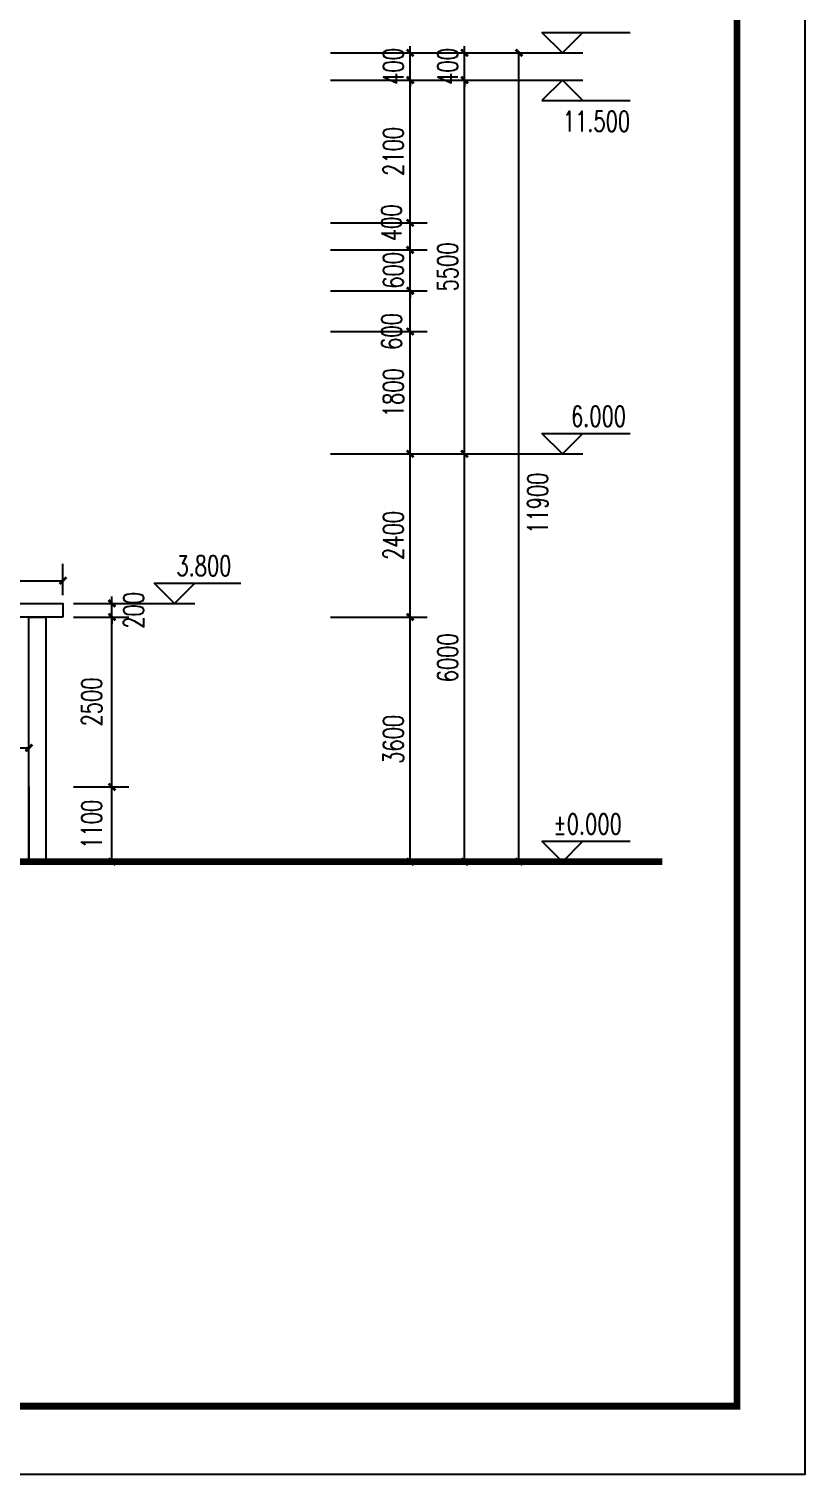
# Model space of a CAD drawing. Extents: x 63793 to 231107, y 20849 to 337643.
# Drawn here: x 202626 to 214037, y 166242 to 187504 of the extents above; entities that cross this region are included whole.
import ezdxf

# ---------------------------------------------------------------- set-up
doc = ezdxf.new("R2010")
doc.units = 0
doc.header["$LTSCALE"] = 1000
doc.header["$MEASUREMENT"] = 0
for name, color, linetype in [('AXIS', 3, 'Continuous'), ('DIM_ELEV', 3, 'Continuous'), ('PUB_DIM', 3, 'Continuous'), ('PUB_TEXT', 7, 'Continuous'), ('PUB_TITLE', 4, 'Continuous'), ('S_E_STAIR', 4, 'Continuous'), ('STAIR', 2, 'Continuous')]:
    doc.layers.add(name, color=color, linetype=linetype)
doc.styles.add('_TCH_DIM', font='SIMPLEX', dxfattribs={"bigfont": 'GBCBIG'})
doc.styles.add('_TCH_DIM_T3', font='SIMPLEX', dxfattribs={"width": 0.705882, "bigfont": 'GBCBIG'})
doc.styles.add('DIM_FONT', font='SIMPLEX', dxfattribs={"width": 0.7, "bigfont": 'GBCBIG'})
doc.dimstyles.new('_TCH_ARCH&&100', dxfattribs={"dimtxt": 297.5, "dimasz": 100, "dimexe": 250, "dimexo": 300, "dimgap": 100, "dimtad": 1, "dimdec": 0, "dimzin": 0, "dimdsep": 46, "dimtxsty": '_TCH_DIM_T3', "dimblk": 'ARCHTICK', "dimcen": 0.09, "dimclrt": 7, "dimazin": 2, "dimtfac": 1, "dimtdec": 0, "dimtix": 1, "dimtmove": 2, "dimatfit": 3, "dimfxl": 0, "dimtolj": 1, "dimtzin": 0, "dimarcsym": 0})
doc.dimstyles.new('DIMN', dxfattribs={"dimtxt": 300, "dimasz": 100, "dimexe": 250, "dimexo": 300, "dimgap": 150, "dimtad": 1, "dimdec": 0, "dimzin": 0, "dimdsep": 46, "dimtxsty": 'DIM_FONT', "dimblk": 'ARCHTICK', "dimcen": 0.09, "dimclrt": 7, "dimazin": 2, "dimtfac": 1, "dimtdec": 0, "dimtix": 1, "dimtmove": 2, "dimatfit": 3, "dimfxl": 0, "dimtolj": 1, "dimtzin": 0, "dimarcsym": 0})

# ---------------------------------------------------------------- blocks, each defined once
blk = doc.blocks.new('_ArchTick')
at = {"color": 0, "linetype": 'ByBlock', "const_width": 0.4}
blk.add_lwpolyline([(-0.5, -0.5), (0.5, 0.5)], dxfattribs=at)
blk = doc.blocks.new('*D1423')
at = {"layer": 'Defpoints', "color": 0, "transparency": 16777216}
for p in [(202980, 176352), (203847, 176352), (202980, 175252)]:
    blk.add_point(p, dxfattribs=at)
at = {"layer": 'PUB_DIM', "color": 0, "lineweight": -2, "transparency": 16777216}
for p, q in [((203280, 176352), (204097, 176352)), ((203847, 175252), (203847, 176352)), ((203280, 175252), (204097, 175252))]:
    blk.add_line(p, q, dxfattribs=at)
at = {"layer": 'PUB_DIM', "color": 0, "lineweight": -2, "transparency": 16777216, "xscale": 100, "yscale": 100, "zscale": 100}
for p, rotation in [((203847, 176352), 90), ((203847, 175252), 270)]:
    blk.add_blockref('_ArchTick', p, dxfattribs=dict(at, rotation=rotation))
at = {"layer": 'PUB_DIM', "color": 7, "transparency": 16777216, "insert": (203547, 175802), "char_height": 300, "attachment_point": 5, "rotation": 90, "style": 'DIM_FONT'}
blk.add_mtext('\\A1;1100', dxfattribs=at)
blk = doc.blocks.new('*D1424')
at = {"layer": 'Defpoints', "color": 0, "transparency": 16777216}
for p in [(202980, 178852), (203847, 178852), (202980, 176352)]:
    blk.add_point(p, dxfattribs=at)
at = {"layer": 'PUB_DIM', "color": 0, "lineweight": -2, "transparency": 16777216}
for p, q in [((203280, 178852), (204097, 178852)), ((203847, 176352), (203847, 178852)), ((203280, 176352), (204097, 176352))]:
    blk.add_line(p, q, dxfattribs=at)
at = {"layer": 'PUB_DIM', "color": 0, "lineweight": -2, "transparency": 16777216, "xscale": 100, "yscale": 100, "zscale": 100}
for p, rotation in [((203847, 178852), 90), ((203847, 176352), 270)]:
    blk.add_blockref('_ArchTick', p, dxfattribs=dict(at, rotation=rotation))
at = {"layer": 'PUB_DIM', "color": 7, "transparency": 16777216, "insert": (203547, 177602), "char_height": 300, "attachment_point": 5, "rotation": 90, "style": 'DIM_FONT'}
blk.add_mtext('\\A1;2500', dxfattribs=at)
blk = doc.blocks.new('*D1425')
at = {"layer": 'Defpoints', "color": 0, "transparency": 16777216}
for p in [(202980, 179052), (203847, 179052), (202980, 178852)]:
    blk.add_point(p, dxfattribs=at)
at = {"layer": 'PUB_DIM', "color": 0, "lineweight": -2, "transparency": 16777216}
for p, q in [((203280, 179052), (204097, 179052)), ((203847, 179052), (203847, 179152)), ((203847, 178852), (203847, 179052)), ((203280, 178852), (204097, 178852)), ((203847, 178852), (203847, 178752))]:
    blk.add_line(p, q, dxfattribs=at)
at = {"layer": 'PUB_DIM', "color": 0, "lineweight": -2, "transparency": 16777216, "xscale": 100, "yscale": 100, "zscale": 100}
for p, rotation in [((203847, 179052), 270), ((203847, 178852), 90)]:
    blk.add_blockref('_ArchTick', p, dxfattribs=dict(at, rotation=rotation))
at = {"layer": 'PUB_DIM', "color": 7, "transparency": 16777216, "insert": (204165, 178950), "char_height": 300, "attachment_point": 5, "rotation": 90, "style": 'DIM_FONT'}
blk.add_mtext('\\A1;200', dxfattribs=at)
blk = doc.blocks.new('*D747')
at = {"layer": 'Defpoints', "color": 0, "transparency": 16777216}
for p in [(202626, 176926), (201826, 176159), (202626, 176159)]:
    blk.add_point(p, dxfattribs=at)
at = {"layer": 'PUB_DIM', "color": 0, "lineweight": -2, "transparency": 16777216}
for p, q in [((201826, 176459), (201826, 177176)), ((202626, 176459), (202626, 177176)), ((201826, 176926), (202626, 176926))]:
    blk.add_line(p, q, dxfattribs=at)
at = {"layer": 'PUB_DIM', "color": 0, "lineweight": -2, "transparency": 16777216, "xscale": 100, "yscale": 100, "zscale": 100, "rotation": 180}
blk.add_blockref('_ArchTick', (201826, 176926), dxfattribs=at)
at = {"layer": 'PUB_DIM', "color": 0, "lineweight": -2, "transparency": 16777216, "xscale": 100, "yscale": 100, "zscale": 100}
blk.add_blockref('_ArchTick', (202626, 176926), dxfattribs=at)
at = {"layer": 'PUB_DIM', "color": 7, "transparency": 16777216, "insert": (202226, 177175), "char_height": 297.5, "attachment_point": 5, "style": '_TCH_DIM_T3'}
blk.add_mtext('\\A1;800', dxfattribs=at)
blk = doc.blocks.new('*D752')
at = {"layer": 'Defpoints', "color": 0, "transparency": 16777216}
for p in [(203126, 179386), (197726, 178871), (203126, 178871)]:
    blk.add_point(p, dxfattribs=at)
at = {"layer": 'PUB_DIM', "color": 0, "lineweight": -2, "transparency": 16777216}
for p, q in [((197726, 179171), (197726, 179636)), ((203126, 179171), (203126, 179636)), ((197726, 179386), (203126, 179386))]:
    blk.add_line(p, q, dxfattribs=at)
at = {"layer": 'PUB_DIM', "color": 0, "lineweight": -2, "transparency": 16777216, "xscale": 100, "yscale": 100, "zscale": 100, "rotation": 180}
blk.add_blockref('_ArchTick', (197726, 179386), dxfattribs=at)
at = {"layer": 'PUB_DIM', "color": 0, "lineweight": -2, "transparency": 16777216, "xscale": 100, "yscale": 100, "zscale": 100}
blk.add_blockref('_ArchTick', (203126, 179386), dxfattribs=at)
at = {"layer": 'PUB_DIM', "color": 7, "transparency": 16777216, "insert": (200426, 179635), "char_height": 297.5, "attachment_point": 5, "style": '_TCH_DIM_T3'}
blk.add_mtext('\\A1;5400', dxfattribs=at)
blk = doc.blocks.new('*D1000')
at = {"layer": 'Defpoints', "color": 0, "transparency": 16777216}
for p in [(206760, 178852), (208231, 178852), (206760, 175252)]:
    blk.add_point(p, dxfattribs=at)
at = {"layer": 'PUB_DIM', "color": 0, "lineweight": -2, "transparency": 16777216}
for p, q in [((207060, 178852), (208481, 178852)), ((208231, 175252), (208231, 178852)), ((207060, 175252), (208481, 175252))]:
    blk.add_line(p, q, dxfattribs=at)
at = {"layer": 'PUB_DIM', "color": 0, "lineweight": -2, "transparency": 16777216, "xscale": 100, "yscale": 100, "zscale": 100}
for p, rotation in [((208231, 178852), 90), ((208231, 175252), 270)]:
    blk.add_blockref('_ArchTick', p, dxfattribs=dict(at, rotation=rotation))
at = {"layer": 'PUB_DIM', "color": 7, "transparency": 16777216, "insert": (207982, 177052), "char_height": 297.5, "attachment_point": 5, "rotation": 90, "style": '_TCH_DIM_T3'}
blk.add_mtext('\\A1;3600', dxfattribs=at)
blk = doc.blocks.new('*D1001')
at = {"layer": 'Defpoints', "color": 0, "transparency": 16777216}
for p in [(206760, 181252), (208231, 181252), (206760, 178852)]:
    blk.add_point(p, dxfattribs=at)
at = {"layer": 'PUB_DIM', "color": 0, "lineweight": -2, "transparency": 16777216}
for p, q in [((207060, 181252), (208481, 181252)), ((208231, 178852), (208231, 181252)), ((207060, 178852), (208481, 178852))]:
    blk.add_line(p, q, dxfattribs=at)
at = {"layer": 'PUB_DIM', "color": 0, "lineweight": -2, "transparency": 16777216, "xscale": 100, "yscale": 100, "zscale": 100}
for p, rotation in [((208231, 181252), 90), ((208231, 178852), 270)]:
    blk.add_blockref('_ArchTick', p, dxfattribs=dict(at, rotation=rotation))
at = {"layer": 'PUB_DIM', "color": 7, "transparency": 16777216, "insert": (207982, 180052), "char_height": 297.5, "attachment_point": 5, "rotation": 90, "style": '_TCH_DIM_T3'}
blk.add_mtext('\\A1;2400', dxfattribs=at)
blk = doc.blocks.new('*D1002')
at = {"layer": 'Defpoints', "color": 0, "transparency": 16777216}
for p in [(206760, 183052), (208231, 183052), (206760, 181252)]:
    blk.add_point(p, dxfattribs=at)
at = {"layer": 'PUB_DIM', "color": 0, "lineweight": -2, "transparency": 16777216}
for p, q in [((207060, 183052), (208481, 183052)), ((208231, 181252), (208231, 183052)), ((207060, 181252), (208481, 181252))]:
    blk.add_line(p, q, dxfattribs=at)
at = {"layer": 'PUB_DIM', "color": 0, "lineweight": -2, "transparency": 16777216, "xscale": 100, "yscale": 100, "zscale": 100}
for p, rotation in [((208231, 183052), 90), ((208231, 181252), 270)]:
    blk.add_blockref('_ArchTick', p, dxfattribs=dict(at, rotation=rotation))
at = {"layer": 'PUB_DIM', "color": 7, "transparency": 16777216, "insert": (207982, 182152), "char_height": 297.5, "attachment_point": 5, "rotation": 90, "style": '_TCH_DIM_T3'}
blk.add_mtext('\\A1;1800', dxfattribs=at)
blk = doc.blocks.new('*D1003')
at = {"layer": 'Defpoints', "color": 0, "transparency": 16777216}
for p in [(206760, 183652), (208231, 183652), (206760, 183052)]:
    blk.add_point(p, dxfattribs=at)
at = {"layer": 'PUB_DIM', "color": 0, "lineweight": -2, "transparency": 16777216}
for p, q in [((207060, 183652), (208481, 183652)), ((208231, 183052), (208231, 183652)), ((207060, 183052), (208481, 183052))]:
    blk.add_line(p, q, dxfattribs=at)
at = {"layer": 'PUB_DIM', "color": 0, "lineweight": -2, "transparency": 16777216, "xscale": 100, "yscale": 100, "zscale": 100}
for p, rotation in [((208231, 183652), 90), ((208231, 183052), 270)]:
    blk.add_blockref('_ArchTick', p, dxfattribs=dict(at, rotation=rotation))
at = {"layer": 'PUB_DIM', "color": 7, "transparency": 16777216, "insert": (207959, 183052), "char_height": 297.5, "attachment_point": 5, "rotation": 90, "style": '_TCH_DIM_T3'}
blk.add_mtext('\\A1;600', dxfattribs=at)
blk = doc.blocks.new('*D1004')
at = {"layer": 'Defpoints', "color": 0, "transparency": 16777216}
for p in [(206760, 184252), (208231, 184252), (206760, 183652)]:
    blk.add_point(p, dxfattribs=at)
at = {"layer": 'PUB_DIM', "color": 0, "lineweight": -2, "transparency": 16777216}
for p, q in [((208231, 184252), (208231, 184352)), ((207060, 184252), (208481, 184252)), ((208231, 183652), (208231, 184252)), ((207060, 183652), (208481, 183652)), ((208231, 183652), (208231, 183552))]:
    blk.add_line(p, q, dxfattribs=at)
at = {"layer": 'PUB_DIM', "color": 0, "lineweight": -2, "transparency": 16777216, "xscale": 100, "yscale": 100, "zscale": 100}
for p, rotation in [((208231, 184252), 270), ((208231, 183652), 90)]:
    blk.add_blockref('_ArchTick', p, dxfattribs=dict(at, rotation=rotation))
at = {"layer": 'PUB_DIM', "color": 7, "transparency": 16777216, "insert": (207982, 183952), "char_height": 297.5, "attachment_point": 5, "rotation": 90, "style": '_TCH_DIM_T3'}
blk.add_mtext('\\A1;600', dxfattribs=at)
blk = doc.blocks.new('*D1005')
at = {"layer": 'Defpoints', "color": 0, "transparency": 16777216}
for p in [(206760, 184652), (208231, 184652), (206760, 184252)]:
    blk.add_point(p, dxfattribs=at)
at = {"layer": 'PUB_DIM', "color": 0, "lineweight": -2, "transparency": 16777216}
for p, q in [((207060, 184652), (208481, 184652)), ((208231, 184252), (208231, 184652)), ((207060, 184252), (208481, 184252))]:
    blk.add_line(p, q, dxfattribs=at)
at = {"layer": 'PUB_DIM', "color": 0, "lineweight": -2, "transparency": 16777216, "xscale": 100, "yscale": 100, "zscale": 100}
for p, rotation in [((208231, 184652), 90), ((208231, 184252), 270)]:
    blk.add_blockref('_ArchTick', p, dxfattribs=dict(at, rotation=rotation))
at = {"layer": 'PUB_DIM', "color": 7, "transparency": 16777216, "insert": (207956, 184652), "char_height": 297.5, "attachment_point": 5, "rotation": 90, "style": '_TCH_DIM_T3'}
blk.add_mtext('\\A1;400', dxfattribs=at)
blk = doc.blocks.new('*D1006')
at = {"layer": 'Defpoints', "color": 0, "transparency": 16777216}
for p in [(206760, 186752), (208231, 186752), (206760, 184652)]:
    blk.add_point(p, dxfattribs=at)
at = {"layer": 'PUB_DIM', "color": 0, "lineweight": -2, "transparency": 16777216}
for p, q in [((207060, 186752), (208481, 186752)), ((208231, 184652), (208231, 186752)), ((207060, 184652), (208481, 184652))]:
    blk.add_line(p, q, dxfattribs=at)
at = {"layer": 'PUB_DIM', "color": 0, "lineweight": -2, "transparency": 16777216, "xscale": 100, "yscale": 100, "zscale": 100}
for p, rotation in [((208231, 186752), 90), ((208231, 184652), 270)]:
    blk.add_blockref('_ArchTick', p, dxfattribs=dict(at, rotation=rotation))
at = {"layer": 'PUB_DIM', "color": 7, "transparency": 16777216, "insert": (207982, 185702), "char_height": 297.5, "attachment_point": 5, "rotation": 90, "style": '_TCH_DIM_T3'}
blk.add_mtext('\\A1;2100', dxfattribs=at)
blk = doc.blocks.new('*D1007')
at = {"layer": 'Defpoints', "color": 0, "transparency": 16777216}
for p in [(206760, 187152), (208231, 187152), (206760, 186752)]:
    blk.add_point(p, dxfattribs=at)
at = {"layer": 'PUB_DIM', "color": 0, "lineweight": -2, "transparency": 16777216}
for p, q in [((207060, 187152), (208481, 187152)), ((208231, 187152), (208231, 187252)), ((208231, 186752), (208231, 187152)), ((207060, 186752), (208481, 186752)), ((208231, 186752), (208231, 186652))]:
    blk.add_line(p, q, dxfattribs=at)
at = {"layer": 'PUB_DIM', "color": 0, "lineweight": -2, "transparency": 16777216, "xscale": 100, "yscale": 100, "zscale": 100}
for p, rotation in [((208231, 187152), 270), ((208231, 186752), 90)]:
    blk.add_blockref('_ArchTick', p, dxfattribs=dict(at, rotation=rotation))
at = {"layer": 'PUB_DIM', "color": 7, "transparency": 16777216, "insert": (207982, 186952), "char_height": 297.5, "attachment_point": 5, "rotation": 90, "style": '_TCH_DIM_T3'}
blk.add_mtext('\\A1;400', dxfattribs=at)
blk = doc.blocks.new('*D1008')
at = {"layer": 'AXIS', "color": 0, "lineweight": -2, "transparency": 16777216}
for p, q in [((208104, 187152), (210081, 187152)), ((209831, 175252), (209831, 187152)), ((208104, 175252), (210081, 175252))]:
    blk.add_line(p, q, dxfattribs=at)
at = {"layer": 'Defpoints', "color": 0, "transparency": 16777216}
for p in [(207804, 187152), (209831, 187152), (207804, 175252)]:
    blk.add_point(p, dxfattribs=at)
at = {"layer": 'AXIS', "color": 0, "lineweight": -2, "transparency": 16777216, "xscale": 100, "yscale": 100, "zscale": 100}
for p, rotation in [((209831, 187152), 90), ((209831, 175252), 270)]:
    blk.add_blockref('_ArchTick', p, dxfattribs=dict(at, rotation=rotation))
at = {"layer": 'AXIS', "color": 7, "transparency": 16777216, "insert": (210106, 180527), "char_height": 297.5, "attachment_point": 5, "rotation": 90, "style": '_TCH_DIM_T3'}
blk.add_mtext('\\A1;11900', dxfattribs=at)
blk = doc.blocks.new('*D1009')
at = {"layer": 'AXIS', "color": 0, "lineweight": -2, "transparency": 16777216}
for p, q in [((208089, 181252), (209281, 181252)), ((209031, 175252), (209031, 181252)), ((208089, 175252), (209281, 175252))]:
    blk.add_line(p, q, dxfattribs=at)
at = {"layer": 'Defpoints', "color": 0, "transparency": 16777216}
for p in [(207789, 181252), (209031, 181252), (207789, 175252)]:
    blk.add_point(p, dxfattribs=at)
at = {"layer": 'AXIS', "color": 0, "lineweight": -2, "transparency": 16777216, "xscale": 100, "yscale": 100, "zscale": 100}
for p, rotation in [((209031, 181252), 90), ((209031, 175252), 270)]:
    blk.add_blockref('_ArchTick', p, dxfattribs=dict(at, rotation=rotation))
at = {"layer": 'AXIS', "color": 7, "transparency": 16777216, "insert": (208782, 178252), "char_height": 297.5, "attachment_point": 5, "rotation": 90, "style": '_TCH_DIM_T3'}
blk.add_mtext('\\A1;6000', dxfattribs=at)
blk = doc.blocks.new('*D1010')
at = {"layer": 'AXIS', "color": 0, "lineweight": -2, "transparency": 16777216}
for p, q in [((208089, 186752), (209281, 186752)), ((209031, 181252), (209031, 186752)), ((208089, 181252), (209281, 181252))]:
    blk.add_line(p, q, dxfattribs=at)
at = {"layer": 'Defpoints', "color": 0, "transparency": 16777216}
for p in [(207789, 186752), (209031, 186752), (207789, 181252)]:
    blk.add_point(p, dxfattribs=at)
at = {"layer": 'AXIS', "color": 0, "lineweight": -2, "transparency": 16777216, "xscale": 100, "yscale": 100, "zscale": 100}
for p, rotation in [((209031, 186752), 90), ((209031, 181252), 270)]:
    blk.add_blockref('_ArchTick', p, dxfattribs=dict(at, rotation=rotation))
at = {"layer": 'AXIS', "color": 7, "transparency": 16777216, "insert": (208782, 184002), "char_height": 297.5, "attachment_point": 5, "rotation": 90, "style": '_TCH_DIM_T3'}
blk.add_mtext('\\A1;5500', dxfattribs=at)
blk = doc.blocks.new('*D1011')
at = {"layer": 'AXIS', "color": 0, "lineweight": -2, "transparency": 16777216}
for p, q in [((208089, 187152), (209281, 187152)), ((209031, 187152), (209031, 187252)), ((209031, 186752), (209031, 187152)), ((208089, 186752), (209281, 186752)), ((209031, 186752), (209031, 186652))]:
    blk.add_line(p, q, dxfattribs=at)
at = {"layer": 'Defpoints', "color": 0, "transparency": 16777216}
for p in [(207789, 187152), (209031, 187152), (207789, 186752)]:
    blk.add_point(p, dxfattribs=at)
at = {"layer": 'AXIS', "color": 0, "lineweight": -2, "transparency": 16777216, "xscale": 100, "yscale": 100, "zscale": 100}
for p, rotation in [((209031, 187152), 270), ((209031, 186752), 90)]:
    blk.add_blockref('_ArchTick', p, dxfattribs=dict(at, rotation=rotation))
at = {"layer": 'AXIS', "color": 7, "transparency": 16777216, "insert": (208782, 186952), "char_height": 297.5, "attachment_point": 5, "rotation": 90, "style": '_TCH_DIM_T3'}
blk.add_mtext('\\A1;400', dxfattribs=at)

msp = doc.modelspace()

# ---------------------------------------------------------------- linework, layer by layer
at = {"const_width": 100}
msp.add_lwpolyline([(211936.3, 175251.8), (135825.6, 175251.8)], dxfattribs=at)
at = {"layer": 'DIM_ELEV'}
for p, q in [((210468.9, 187151.8), (210168.9, 187451.8)), ((210168.9, 187451.8), (211465, 187451.8)), ((210468.9, 187151.8), (210768.9, 187451.8)), ((208471.3, 187151.8), (210768.9, 187151.8)), ((208471.3, 186751.8), (210768.9, 186751.8)), ((210468.9, 186751.8), (210168.9, 186451.8)), ((210468.9, 186751.8), (210768.9, 186451.8)), ((210168.9, 186451.8), (211465, 186451.8)), ((210468.9, 181251.8), (210168.9, 181551.8)), ((210168.9, 181551.8), (211465, 181551.8)), ((210468.9, 181251.8), (210768.9, 181551.8)), ((208471.3, 181251.8), (210768.9, 181251.8)), ((204767, 179051.8), (204467, 179351.8)), ((204467, 179351.8), (205743.4, 179351.8)), ((204767, 179051.8), (205067, 179351.8)), ((204067, 179051.8), (205067, 179051.8)), ((210468.9, 175251.8), (210168.9, 175551.8)), ((210168.9, 175551.8), (211465, 175551.8)), ((210468.9, 175251.8), (210768.9, 175551.8)), ((208471.3, 175251.8), (210768.9, 175251.8))]:
    msp.add_line(p, q, dxfattribs=at)
at = {"layer": 'PUB_TITLE'}
msp.add_lwpolyline([(124837.4, 166242.4), (214037.4, 166242.4), (214037.4, 208242.4), (124837.4, 208242.4)], close=True, dxfattribs=at)
at = {"layer": 'PUB_TITLE', "const_width": 100}
msp.add_lwpolyline([(127337.4, 167242.4), (213037.4, 167242.4), (213037.4, 207242.4), (127337.4, 207242.4)], close=True, dxfattribs=at)
at = {"layer": 'S_E_STAIR'}
msp.add_line((202625.6, 176351.8), (202625.6, 175251.8), dxfattribs=at)
at = {"layer": 'STAIR', "color": 0}
for points in [[(203125.6, 178851.8), (197725.6, 178851.8), (197725.6, 179051.8), (203125.6, 179051.8)], [(202875.6, 175251.8), (202625.6, 175251.8), (202625.6, 178851.8), (202875.6, 178851.8)]]:
    msp.add_lwpolyline(points, close=True, dxfattribs=at)

# ---------------------------------------------------------------- texts
at = {"layer": 'PUB_TEXT', "style": '_TCH_DIM', "width": 0.705882}
for s, p in [('11.500', (210475, 185996.8)), ('6.000', (210595, 181656.8)), ('3.800', (204793.1, 179456.8)), ('%%P0.000', (210335, 175656.8))]:
    msp.add_text(s, height=297.5, dxfattribs=at).set_placement(p)

# ---------------------------------------------------------------- dimensions: what is measured, and where the dimension line sits
at = {"layer": 'AXIS'}
for p1, p2, text, picture, middle in [((207789, 186751.8), (207789, 187151.8), '400', '*D1011', (208782.2, 186951.8)), ((207789, 181251.8), (207789, 186751.8), '5500', '*D1010', (208782.2, 184001.8)), ((207789, 175251.8), (207789, 181251.8), '6000', '*D1009', (208782.2, 178251.8))]:
    dim = msp.add_aligned_dim(p1=p1, p2=p2, distance=-1242, text=text, dimstyle='_TCH_ARCH&&100', dxfattribs=at)
    dim.commit()
    dim.dimension.update_dxf_attribs({"geometry": picture, "text_midpoint": middle})
dim = msp.add_linear_dim(base=(209830.9, 187151.8), p1=(207804.1, 175251.8), p2=(207804.1, 187151.8), angle=90, text='11900', dimstyle='_TCH_ARCH&&100', dxfattribs=at)
dim.commit()
dim.dimension.update_dxf_attribs({"geometry": '*D1008', "text_midpoint": (210105.9, 180527.2), "dimtype": 129})
at = {"layer": 'PUB_DIM'}
for p1, p2, distance, text, picture, middle in [((206759.9, 186751.8), (206759.9, 187151.8), -1471.1, '400', '*D1007', (207982.2, 186951.8)), ((206759.9, 184651.8), (206759.9, 186751.8), -1471.1, '2100', '*D1006', (207982.2, 185701.8)), ((206759.9, 183651.8), (206759.9, 184251.8), -1471.1, '600', '*D1004', (207982.2, 183951.8)), ((206759.9, 181251.8), (206759.9, 183051.8), -1471.1, '1800', '*D1002', (207982.2, 182151.8)), ((206759.9, 178851.8), (206759.9, 181251.8), -1471.1, '2400', '*D1001', (207982.2, 180051.8)), ((197725.6, 178870.9), (203125.6, 178870.9), 515, '5400', '*D752', (200425.6, 179634.7)), ((206759.9, 175251.8), (206759.9, 178851.8), -1471.1, '3600', '*D1000', (207982.2, 177051.8)), ((201825.6, 176159.3), (202625.6, 176159.3), 766.6, '800', '*D747', (202225.6, 177174.6))]:
    dim = msp.add_aligned_dim(p1=p1, p2=p2, distance=distance, text=text, dimstyle='_TCH_ARCH&&100', dxfattribs=at)
    dim.commit()
    dim.dimension.update_dxf_attribs({"geometry": picture, "text_midpoint": middle})
for base, p1, p2, text, picture, middle in [((208231, 184651.8), (206759.9, 184251.8), (206759.9, 184651.8), '400', '*D1005', (207956, 184651.8)), ((208231, 183651.8), (206759.9, 183051.8), (206759.9, 183651.8), '600', '*D1003', (207958.7, 183051.8))]:
    dim = msp.add_linear_dim(base=base, p1=p1, p2=p2, angle=90, text=text, dimstyle='_TCH_ARCH&&100', dxfattribs=at)
    dim.commit()
    dim.dimension.update_dxf_attribs({"geometry": picture, "text_midpoint": middle, "dimtype": 129})
dim = msp.add_linear_dim(base=(203847.4, 179051.8), p1=(202980.3, 178851.8), p2=(202980.3, 179051.8), angle=90, dimstyle='DIMN', dxfattribs=at)
dim.commit()
dim.dimension.update_dxf_attribs({"geometry": '*D1425', "text_midpoint": (204165.2, 178949.8), "dimtype": 129})
for p1, p2, picture, middle in [((202980.3, 176351.8), (202980.3, 178851.8), '*D1424', (203547.4, 177601.8)), ((202980.3, 175251.8), (202980.3, 176351.8), '*D1423', (203547.4, 175801.8))]:
    dim = msp.add_aligned_dim(p1=p1, p2=p2, distance=-867.1, dimstyle='DIMN', dxfattribs=at)
    dim.commit()
    dim.dimension.update_dxf_attribs({"geometry": picture, "text_midpoint": middle})

doc.saveas('drawing.dxf')
